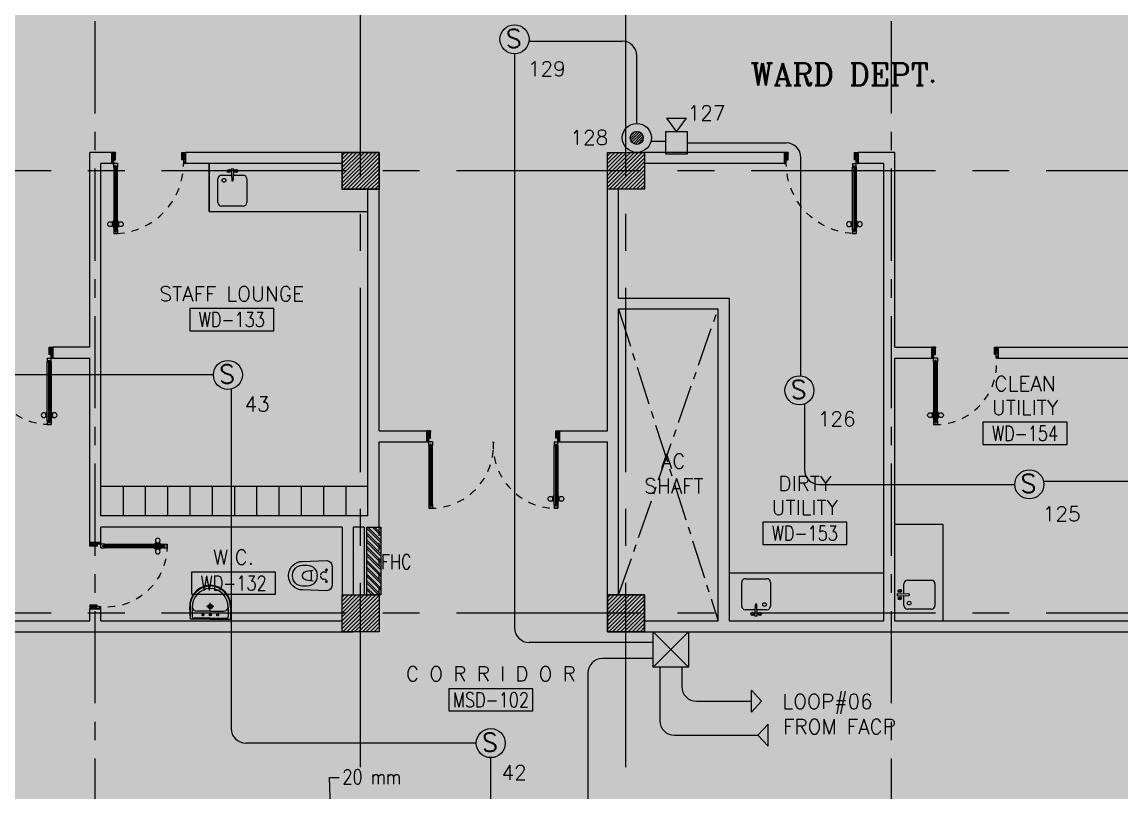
# Model space of a CAD drawing. Extents: x 0 to 93, y -1.5 to 78.
# Drawn here: x 59.88 to 74.79, y 34.2 to 44.64 of the extents above; entities that cross this region are included whole.
import ezdxf
from ezdxf.enums import TextEntityAlignment as Align

# ---------------------------------------------------------------- set-up
doc = ezdxf.new("R2010")
doc.units = 0
doc.header["$MEASUREMENT"] = 0
for name, pattern in [('CENTER', [2, 1.25, -0.25, 0.25, -0.25]), ('CENTER2', [1.125, 0.75, -0.125, 0.125, -0.125]), ('CENTERX2', [4, 2.5, -0.5, 0.5, -0.5]), ('DASHED', [0.75, 0.5, -0.25]), ('HIDDEN', [0.375, 0.25, -0.125]), ('HIDDEN2', [0.1875, 0.125, -0.0625])]:
    doc.linetypes.add(name, pattern=pattern)
doc.layers.get('0').update_dxf_attribs({"color": 11, "linetype": 'CONTINUOUS'})
for name, color, linetype in [('AXES', 11, 'CENTERX2'), ('AXES1', 11, 'CENTER'), ('COL', 11, 'CONTINUOUS'), ('DOOR', 11, 'CONTINUOUS'), ('E-CLINE', 4, 'CONTINUOUS'), ('E-FIRE', 4, 'CONTINUOUS'), ('E-WIRE', 4, 'CONTINUOUS'), ('EJ', 11, 'CONTINUOUS'), ('FHC', 11, 'CONTINUOUS'), ('FIX', 11, 'CONTINUOUS'), ('HAT', 11, 'CONTINUOUS'), ('INSUL', 11, 'CONTINUOUS'), ('Locker', 11, 'CONTINUOUS'), ('ME-FIX', 11, 'CONTINUOUS'), ('RM-BOX', 11, 'CONTINUOUS'), ('RM-NAME', 11, 'CONTINUOUS'), ('RM-NO', 11, 'CONTINUOUS'), ('WALL', 11, 'CONTINUOUS')]:
    doc.layers.add(name, color=color, linetype=linetype)
doc.styles.add('ROMANC', font='romanc', dxfattribs={"height": 0.1})
doc.styles.add('ROMANS', font='ROMANS.shx', dxfattribs={"width": 0.6})
doc.dimstyles.new('DIM-OUT', dxfattribs={"dimscale": 0, "dimtxt": 0.24, "dimasz": 0.08, "dimexe": 0.02, "dimexo": 0.02, "dimgap": 0.05, "dimtad": 1, "dimdec": 0, "dimlfac": 1000, "dimzin": 0, "dimdsep": 46, "dimtxsty": 'ROMANS', "dimblk1": 'ARCHTICK', "dimblk2": 'ARCHTICK', "dimsah": 1, "dimcen": 0.01, "dimdle": 0.08, "dimclrd": 7, "dimclre": 7, "dimclrt": 2, "dimadec": 0, "dimazin": 0, "dimtp": 2, "dimtm": 2, "dimtfac": 0.114286, "dimtdec": 0, "dimtix": 1, "dimtmove": 2, "dimatfit": 3, "dimldrblk": 'ARCHTICK', "dimfxl": 0, "dimtolj": 1, "dimtzin": 0, "dimarcsym": 0})

# ---------------------------------------------------------------- blocks, each defined once
blk = doc.blocks.new('S')
at = {"layer": 'E-FIRE'}
blk.add_circle((0, 0), 197, dxfattribs=at)
at = {"layer": 'E-FIRE', "color": 3, "style": 'ROMANS'}
blk.add_text('S', height=250, dxfattribs=at).set_placement((-119, -115))
blk = doc.blocks.new('RM1')
at = {"layer": 'RM-BOX'}
blk.add_lwpolyline([(570, -200), (-570, -200), (-570, -500), (570, -500)], close=True, dxfattribs=at)
at = {"layer": 'RM-NAME', "style": 'ROMANS'}
for tag, p in [('ROOMNAME1', (0, 324)), ('ROOMNAME2', (0, 0))]:
    blk.add_attdef(tag, text='', height=200, dxfattribs=at).set_placement(p, align=Align.MIDDLE)
at = {"layer": 'RM-NO', "style": 'ROMANS', "width": 0.8}
blk.add_attdef('ROOMNO', text='', height=200, dxfattribs=at).set_placement((0, -350), align=Align.MIDDLE)
blk = doc.blocks.new('DOOR-10')
at = {"layer": 'DOOR', "color": 0, "linetype": 'ByBlock'}
for p, q in [((-26, 1100), (-76, 1100)), ((-76, 1100), (-26, 1100)), ((-76, 1050), (-76, 1100)), ((-59, 1050), (-76, 1050)), ((-43, 1070), (-59, 1070)), ((-59, 1050), (-59, 1070)), ((-43, 1050), (-43, 1070)), ((-26, 1050), (-43, 1050)), ((-26, 1050), (-26, 1100)), ((-83, 1005), (-92, 1005)), ((-92, 1005), (-92, 940)), ((-83, 940), (-92, 940)), ((-76, 1018), (-83, 1018)), ((-83, 928), (-83, 1018)), ((-83, 1005), (-83, 940)), ((-76, 928), (-83, 928)), ((-26, 1018), (-18, 1018)), ((-26, 928), (-18, 928)), ((-18, 928), (-18, 1018)), ((-18, 1005), (-9, 1005)), ((-18, 1005), (-18, 940)), ((-18, 940), (-9, 940)), ((-9, 1005), (-9, 940)), ((-1001, 0), (-1001, 150)), ((-1001, 150), (-976, 150)), ((-1001, 150), (-1001, 0)), ((-976, 150), (-976, 100)), ((-76, 200), (-59, 200)), ((-76, 150), (-76, 200)), ((-76, 150), (-26, 150)), ((-59, 200), (-59, 180)), ((-59, 180), (-43, 180)), ((-43, 200), (-26, 200)), ((-43, 180), (-43, 200)), ((-26, 200), (-26, 150)), ((-1, 150), (-26, 150)), ((-26, 150), (-26, 100)), ((-951, 0), (-1001, 0)), ((-976, 100), (-951, 100)), ((-951, 100), (-951, 0)), ((-51, 100), (-51, 0)), ((-26, 100), (-51, 100)), ((-51, 0), (-1, 0))]:
    blk.add_line(p, q, dxfattribs=at)
at = {"layer": 'DOOR', "linetype": 'ByBlock'}
for p, q in [((-76, 1050), (-76, 200)), ((-59, 200), (-59, 1050)), ((-43, 200), (-43, 1050)), ((-26, 200), (-26, 1050))]:
    blk.add_line(p, q, dxfattribs=at)
at = {"layer": 'DOOR', "color": 9, "linetype": 'ByBlock'}
for p, q in [((-1, 0), (-1, 150)), ((-951, 0), (-1001, 114)), ((-951, 0), (-1001, 40)), ((-951, 0), (-964, 100)), ((-51, 0), (-1, 114)), ((-51, 0), (-37, 100)), ((-51, 0), (-1, 40))]:
    blk.add_line(p, q, dxfattribs=at)
at = {"layer": 'DOOR', "color": 0, "linetype": 'ByBlock'}
for centre in [(-124, 973), (23, 973)]:
    blk.add_circle(centre, 32.4, dxfattribs=at)
at = {"layer": 'DOOR', "linetype": 'HIDDEN', "ltscale": 0.5}
blk.add_arc((-23, 149), 952, 93.1482, 179.9482, dxfattribs=at)
at = {"layer": 'DOOR', "color": 9, "linetype": 'ByBlock'}
for centre, radius, start, end in [((-951, 0), 154, 103.7142, 108.8947), ((-51, 0), 154, 71.1053, 76.2858), ((-951, 0), 134, 100.72, 111.8402), ((-951, 0), 94.4, 90, 121.9818), ((-951, 0), 74.4, 90, 132.2236), ((-951, 0), 54.4, 90, 156.7926), ((-951, 0), 34.4, 90, 180), ((-951, 0), 14.4, 90, 180), ((-51, 0), 94.4, 58.0182, 90), ((-51, 0), 74.4, 47.7764, 90), ((-51, 0), 54.4, 23.2074, 90), ((-51, 0), 34.4, 0, 90), ((-51, 0), 14.4, 0, 90), ((-51, 0), 134, 68.1598, 79.28), ((-51, 0), 114, 64.0838, 77.3774)]:
    blk.add_arc(centre, radius, start, end, dxfattribs=at)
blk = doc.blocks.new('COL50')
at = {"layer": 'COL'}
blk.add_lwpolyline([(-250, 250), (-250, -250), (250, -250), (250, 250)], close=True, dxfattribs=at)
blk = doc.blocks.new('*X87')
at = {"color": 0}
for p, q in [((235129, 155526), (235592, 155990)), ((235129, 155579), (235539, 155990)), ((235129, 155632), (235486, 155990)), ((235129, 155685), (235433, 155990)), ((235129, 155738), (235380, 155990)), ((235129, 155791), (235327, 155990)), ((235129, 155844), (235274, 155990)), ((235129, 155897), (235221, 155990)), ((235129, 155950), (235168, 155990)), ((235145, 155490), (235629, 155973)), ((235198, 155490), (235629, 155920)), ((235251, 155490), (235629, 155867)), ((235304, 155490), (235629, 155814)), ((235357, 155490), (235629, 155761)), ((235410, 155490), (235629, 155708)), ((235464, 155490), (235629, 155655)), ((235517, 155490), (235629, 155602)), ((235570, 155490), (235629, 155549)), ((235623, 155490), (235629, 155496))]:
    blk.add_line(p, q, dxfattribs=at)
blk = doc.blocks.new('*X88')
at = {"color": 0}
for p, q in [((238729, 155520), (239199, 155990)), ((238729, 155573), (239145, 155990)), ((238729, 155626), (239092, 155990)), ((238729, 155679), (239039, 155990)), ((238729, 155732), (238986, 155990)), ((238729, 155785), (238933, 155990)), ((238729, 155838), (238880, 155990)), ((238729, 155891), (238827, 155990)), ((238729, 155944), (238774, 155990)), ((238752, 155490), (239229, 155967)), ((238805, 155490), (239229, 155914)), ((238858, 155490), (239229, 155861)), ((238911, 155490), (239229, 155808)), ((238964, 155490), (239229, 155755)), ((239017, 155490), (239229, 155702)), ((239070, 155490), (239229, 155649)), ((239123, 155490), (239229, 155596)), ((239176, 155490), (239229, 155542))]:
    blk.add_line(p, q, dxfattribs=at)
blk = doc.blocks.new('*X89')
at = {"color": 0}
for p, q in [((238729, 149527), (239191, 149990)), ((238729, 149580), (239138, 149990)), ((238729, 149633), (239085, 149990)), ((238729, 149686), (239032, 149990)), ((238729, 149739), (238979, 149990)), ((238729, 149792), (238926, 149990)), ((238729, 149845), (238873, 149990)), ((238729, 149898), (238820, 149990)), ((238729, 149951), (238767, 149990)), ((238744, 149490), (239229, 149974)), ((238797, 149490), (239229, 149921)), ((238850, 149490), (239229, 149868)), ((238903, 149490), (239229, 149815)), ((238956, 149490), (239229, 149762)), ((239009, 149490), (239229, 149709)), ((239062, 149490), (239229, 149656)), ((239116, 149490), (239229, 149603)), ((239169, 149490), (239229, 149550)), ((239222, 149490), (239229, 149497))]:
    blk.add_line(p, q, dxfattribs=at)
blk = doc.blocks.new('DOOR90')
at = {"layer": 'DOOR', "linetype": 'ByBlock'}
for p, q in [((0, 0), (-150, 0)), ((-200, -25), (-1000, -25)), ((-200, -42), (-1000, -42)), ((-200, -58), (-1000, -58)), ((-1000, -75), (-200, -75))]:
    blk.add_line(p, q, dxfattribs=at)
at = {"layer": 'DOOR', "color": 0, "linetype": 'ByBlock'}
for p, q in [((-150, 0), (-150, -25)), ((-150, 0), (0, 0)), ((0, -50), (0, 0)), ((-1050, -25), (-1050, -75)), ((-1050, -75), (-1050, -25)), ((-1000, -25), (-1050, -25)), ((-1000, -75), (-1050, -75)), ((-1020, -42), (-1020, -58)), ((-1000, -42), (-1020, -42)), ((-1000, -58), (-1020, -58)), ((-1000, -25), (-1000, -42)), ((-1000, -58), (-1000, -75)), ((-968, -25), (-968, -18)), ((-878, -18), (-968, -18)), ((-968, -75), (-968, -82)), ((-878, -82), (-968, -82)), ((-955, -18), (-955, -9)), ((-955, -9), (-890, -9)), ((-955, -18), (-890, -18)), ((-955, -82), (-955, -91)), ((-955, -82), (-890, -82)), ((-955, -91), (-890, -91)), ((-890, -18), (-890, -9)), ((-890, -82), (-890, -91)), ((-878, -25), (-878, -18)), ((-878, -75), (-878, -82)), ((-200, -42), (-200, -25)), ((-200, -25), (-150, -25)), ((-180, -42), (-200, -42)), ((-200, -75), (-200, -58)), ((-200, -58), (-180, -58)), ((-150, -75), (-200, -75)), ((-180, -58), (-180, -42)), ((-150, -75), (-150, -25)), ((-150, -25), (-100, -25)), ((-100, -25), (-100, -50)), ((-100, -50), (0, -50)), ((-150, -900), (-150, -875)), ((-150, -875), (-100, -875)), ((-100, -850), (0, -850)), ((-100, -875), (-100, -850)), ((0, -850), (0, -900)), ((0, -900), (-150, -900)), ((-150, -900), (0, -900))]:
    blk.add_line(p, q, dxfattribs=at)
at = {"layer": 'DOOR', "color": 9, "linetype": 'ByBlock'}
for p, q in [((0, -50), (-114, 0)), ((0, -50), (-40, 0)), ((0, -50), (-100, -37)), ((0, -850), (-114, -900)), ((0, -850), (-100, -863)), ((0, -850), (-40, -900))]:
    blk.add_line(p, q, dxfattribs=at)
at = {"layer": 'DOOR', "color": 0, "linetype": 'ByBlock'}
for centre in [(-923, 24), (-923, -124)]:
    blk.add_circle(centre, 32.4, dxfattribs=at)
at = {"layer": 'DOOR', "color": 9, "linetype": 'ByBlock'}
for centre, radius, start, end in [((0, -50), 74.4, 137.7764, 180), ((0, -50), 54.4, 113.2074, 180), ((0, -50), 154, 161.1053, 166.2858), ((0, -50), 134, 158.1598, 169.28), ((0, -50), 114, 154.0838, 167.3774), ((0, -50), 94.4, 148.0182, 180), ((0, -50), 34.4, 90, 180), ((0, -50), 14.4, 90, 180), ((0, -850), 154, 193.7142, 198.8947), ((0, -850), 134, 190.72, 201.8402), ((0, -850), 94.4, 180, 211.9818), ((0, -850), 74.4, 180, 222.2236), ((0, -850), 54.4, 180, 246.7926), ((0, -850), 34.4, 180, 270), ((0, -850), 14.4, 180, 270)]:
    blk.add_arc(centre, radius, start, end, dxfattribs=at)
at = {"layer": 'DOOR', "linetype": 'HIDDEN', "ltscale": 0.5}
blk.add_arc((-222, -50), 828, 178.2701, 275.003, dxfattribs=at)
blk = doc.blocks.new('*X90')
at = {"color": 0}
for p, q in [((235129, 149533), (235585, 149990)), ((235129, 149586), (235532, 149990)), ((235129, 149639), (235479, 149990)), ((235129, 149692), (235426, 149990)), ((235129, 149745), (235373, 149990)), ((235129, 149798), (235320, 149990)), ((235129, 149851), (235267, 149990)), ((235129, 149905), (235214, 149990)), ((235129, 149958), (235161, 149990)), ((235138, 149490), (235629, 149980)), ((235191, 149490), (235629, 149927)), ((235244, 149490), (235629, 149874)), ((235297, 149490), (235629, 149821)), ((235350, 149490), (235629, 149768)), ((235403, 149490), (235629, 149715)), ((235456, 149490), (235629, 149662)), ((235509, 149490), (235629, 149609)), ((235562, 149490), (235629, 149556)), ((235615, 149490), (235629, 149503))]:
    blk.add_line(p, q, dxfattribs=at)
blk = doc.blocks.new('A$C272A55A0')
at = {"layer": 'DOOR', "color": 0, "linetype": 'ByBlock'}
for p, q in [((0, 900), (0, 1050)), ((50, 1050), (0, 1050)), ((50, 950), (50, 1050)), ((1750, 950), (1750, 1050)), ((1750, 1050), (1800, 1050)), ((1800, 1050), (1800, 900)), ((0, 900), (25, 900)), ((25, 950), (50, 950)), ((25, 900), (25, 950)), ((75, 900), (25, 900)), ((25, 850), (25, 900)), ((75, 900), (75, 850)), ((1725, 900), (1775, 900)), ((1725, 900), (1725, 850)), ((1775, 950), (1750, 950)), ((1775, 900), (1775, 950)), ((1800, 900), (1775, 900)), ((1775, 850), (1775, 900)), ((42, 850), (25, 850)), ((58, 870), (42, 870)), ((42, 870), (42, 850)), ((58, 850), (58, 870)), ((75, 850), (58, 850)), ((1725, 850), (1742, 850)), ((1742, 870), (1758, 870)), ((1742, 850), (1742, 870)), ((1758, 870), (1758, 850)), ((1758, 850), (1775, 850)), ((1718, 160), (1709, 160)), ((1709, 95), (1709, 160)), ((1725, 173), (1718, 173)), ((1718, 173), (1718, 83)), ((1718, 95), (1718, 160)), ((1775, 173), (1782, 173)), ((1782, 173), (1782, 83)), ((1782, 160), (1791, 160)), ((1782, 95), (1782, 160)), ((1791, 95), (1791, 160)), ((25, 50), (42, 50)), ((25, 50), (25, 0)), ((25, 0), (75, 0)), ((75, 0), (25, 0)), ((42, 50), (42, 30)), ((42, 30), (58, 30)), ((58, 50), (75, 50)), ((58, 50), (58, 30)), ((75, 50), (75, 0)), ((1718, 95), (1709, 95)), ((1725, 83), (1718, 83)), ((1742, 50), (1725, 50)), ((1725, 50), (1725, 0)), ((1775, 0), (1725, 0)), ((1725, 0), (1775, 0)), ((1742, 50), (1742, 30)), ((1758, 30), (1742, 30)), ((1775, 50), (1758, 50)), ((1758, 50), (1758, 30)), ((1775, 83), (1782, 83)), ((1775, 50), (1775, 0)), ((1782, 95), (1791, 95))]:
    blk.add_line(p, q, dxfattribs=at)
at = {"layer": 'DOOR', "color": 9, "linetype": 'ByBlock'}
for p, q in [((50, 1050), (0, 1010)), ((50, 1050), (0, 937)), ((50, 1050), (37, 950)), ((1750, 1050), (1800, 1010)), ((1750, 1050), (1800, 937)), ((1750, 1050), (1763, 950))]:
    blk.add_line(p, q, dxfattribs=at)
at = {"layer": 'DOOR', "linetype": 'ByBlock'}
for p, q in [((25, 850), (25, 50)), ((42, 850), (42, 50)), ((58, 850), (58, 50)), ((75, 50), (75, 850)), ((1725, 50), (1725, 850)), ((1742, 850), (1742, 50)), ((1758, 850), (1758, 50)), ((1775, 850), (1775, 50))]:
    blk.add_line(p, q, dxfattribs=at)
at = {"layer": 'DOOR', "color": 0, "linetype": 'ByBlock'}
for centre in [(1676, 128), (1824, 128)]:
    blk.add_circle(centre, 32.4, dxfattribs=at)
at = {"layer": 'DOOR', "color": 9, "linetype": 'ByBlock'}
for centre, radius, start, end in [((50, 1050), 34.4, 180, 270), ((50, 1050), 14.4, 180, 270), ((1750, 1050), 14.4, 270, 0), ((1750, 1050), 34.4, 270, 0), ((50, 1050), 54.4, 203.2074, 270), ((50, 1050), 74.4, 227.7764, 270), ((50, 1050), 94.4, 238.0182, 270), ((50, 1050), 114, 244.0838, 257.3774), ((50, 1050), 134, 248.1598, 259.28), ((50, 1050), 154, 251.1053, 256.2858), ((1750, 1050), 54.4, 270, 336.7926), ((1750, 1050), 74.4, 270, 312.2236), ((1750, 1050), 94.4, 270, 301.9818), ((1750, 1050), 114, 282.6226, 295.9162), ((1750, 1050), 134, 280.72, 291.8402), ((1750, 1050), 154, 283.7142, 288.8947)]:
    blk.add_arc(centre, radius, start, end, dxfattribs=at)
at = {"layer": 'DOOR', "linetype": 'HIDDEN', "ltscale": 0.5}
for centre, start, end in [((50, 851), 268.3174, 3.2965), ((1750, 851), 176.7035, 271.6826)]:
    blk.add_arc(centre, 851, start, end, dxfattribs=at)
at = {"layer": 'WALL', "linetype": 'ByBlock'}
blk.add_line((1800, 900), (1800, 1050), dxfattribs=at)
blk = doc.blocks.new('LAV1')
at = {"layer": 'FIX', "linetype": 'ByBlock', "ltscale": 0.3}
for p, q in [((-280, 210), (-275, 50)), ((-245, 210), (-245, 85)), ((245, 210), (245, 85)), ((280, 210), (275, 50)), ((0, 60), (-220, 60)), ((0, 60), (220, 60))]:
    blk.add_line(p, q, dxfattribs=at)
at = {"layer": 'FIX', "linetype": 'Continuous', "lineweight": 20}
for p, q in [((-275, 210), (-275, 50)), ((0, 155), (-181, 155)), ((0, 155), (181, 155)), ((275, 210), (275, 50)), ((0, 50), (-275, 50)), ((0, 50), (-252, 50)), ((0, 50), (275, 50)), ((0, 50), (252, 50))]:
    blk.add_line(p, q, dxfattribs=at)
at = {"layer": 'FIX', "linetype": 'DASHED', "lineweight": 20, "ltscale": 0.05}
for p, q in [((50, 220), (-50, 220)), ((0, 170), (0, 270)), ((0, 170), (0, 270))]:
    blk.add_line(p, q, dxfattribs=at)
at = {"layer": 'FIX', "lineweight": 20}
for p, q in [((16, 107), (-15, 107)), ((0, 92), (0, 123))]:
    blk.add_line(p, q, dxfattribs=at)
for centre, radius in [((0, 220), 29.5), ((0, 220), 22.5), ((0, 107), 15.5)]:
    blk.add_circle(centre, radius, dxfattribs=at)
at = {"layer": 'FIX', "linetype": 'HIDDEN', "lineweight": 20, "ltscale": 0.05}
for centre in [(-100, 107), (100, 107)]:
    blk.add_circle(centre, 12.4, dxfattribs=at)
at = {"layer": 'FIX', "linetype": 'ByBlock', "ltscale": 0.3}
for centre, radius, start, end in [((7, 220), 287, 91.3776, 182.0064), ((-7, 220), 287, 357.9936, 88.6224), ((-220, 85), 24.9, 179.7021, 269.9486), ((220, 85), 24.9, 270.0514, 0.2979)]:
    blk.add_arc(centre, radius, start, end, dxfattribs=at)
at = {"layer": 'FIX', "linetype": 'Continuous', "lineweight": 20}
for centre, radius, start, end in [((8, 217), 283, 91.6988, 181.351), ((8, 212), 253, 91.7328, 180.4884), ((-8, 217), 283, 358.649, 88.3012), ((-8, 212), 253, 359.5116, 88.2672), ((-179, 222), 66.9, 190.2006, 268.0786), ((179, 222), 66.9, 271.9214, 349.7994)]:
    blk.add_arc(centre, radius, start, end, dxfattribs=at)
blk = doc.blocks.new('WC1')
at = {"layer": 'FIX', "lineweight": 20}
for p, q in [((-210, 204), (-538, 194)), ((-727, 5), (-727, -5)), ((-674, 5), (-674, -5)), ((-534, 24), (-540, 0)), ((-540, 0), (-534, -24)), ((-475, 141), (-538, 141)), ((-395, 76), (-490, 60)), ((-339, 5), (-339, -5)), ((-137, 0), (-137, 131)), ((-137, -131), (-137, 0)), ((-538, -141), (-475, -141)), ((-490, -60), (-395, -76)), ((-538, -194), (-210, -204)), ((-213, -204), (-210, -204))]:
    blk.add_line(p, q, dxfattribs=at)
at = {"layer": 'FIX', "linetype": 'Continuous', "lineweight": 20}
blk.add_line((-420, -47), (-420, 45), dxfattribs=at)
at = {"layer": 'FIX', "linetype": 'HIDDEN2', "lineweight": 20, "ltscale": 0.3}
blk.add_circle((-245, 0), 49.8, dxfattribs=at)
at = {"layer": 'FIX', "linetype": 'HIDDEN', "lineweight": 20, "ltscale": 0.05}
for centre in [(-213, 78), (-213, -77)]:
    blk.add_circle(centre, 11.6, dxfattribs=at)
at = {"layer": 'FIX', "lineweight": 20}
for centre, radius, start, end in [((-538, 5), 189, 90, 180), ((-210, 131), 73, 360, 90), ((-538, 5), 136, 90, 180), ((-473, -7), 68.2, 128.9242, 152.8468), ((-464, -18), 82, 108.496, 128.9242), ((-475, 5), 136, 360, 90), ((-538, -5), 189, 180, 270), ((-538, -5), 136, 180, 270), ((-473, 7), 68.2, 207.1532, 231.0758), ((-464, 18), 82, 231.0758, 251.504), ((-475, -5), 136, 270, 0), ((-210, -131), 73, 270, 0)]:
    blk.add_arc(centre, radius, start, end, dxfattribs=at)
at = {"layer": 'FIX', "linetype": 'Continuous', "lineweight": 20}
for centre, start, end in [((-443, 46), 357.6662, 91.6121), ((-442, -46), 268.3879, 2.3338)]:
    blk.add_arc(centre, 22.3, start, end, dxfattribs=at)
blk = doc.blocks.new('JB')
at = {"layer": 'E-FIRE'}
for points in [[(-200, 400), (-200, 0), (200, 0), (200, 400)], [(-200, 400), (-200, 0), (200, 0), (200, 0)], [(-200, 400), (-200, 0), (200, 400), (200, 400)]]:
    blk.add_lwpolyline(points, close=True, dxfattribs=at)
blk = doc.blocks.new('MCP')
at = {"color": 1}
for p, q in [((-88, -9), (9, 88)), ((-82, 33), (-33, 82)), ((-80, -36), (36, 80)), ((-66, -58), (58, 66)), ((-47, -74), (74, 47)), ((-23, -85), (85, 23)), ((10, -88), (88, -10))]:
    blk.add_line(p, q, dxfattribs=at)
at = {"layer": 'E-FIRE'}
blk.add_circle((0, 0), 197, dxfattribs=at)
at = {"layer": 'E-FIRE', "color": 4}
blk.add_circle((0, 0), 88.1, dxfattribs=at)
blk = doc.blocks.new('ES')
at = {"layer": 'E-FIRE'}
blk.add_line((-135, 485), (134, 485), dxfattribs=at)
for points in [[(-135, 485), (0, 300)], [(0, 300), (0, 300), (134, 485)]]:
    blk.add_lwpolyline(points, dxfattribs=at)
blk.add_lwpolyline([(-150, 0), (150, 0), (150, 300), (-150, 300)], close=True, dxfattribs=at)

msp = doc.modelspace()

# ---------------------------------------------------------------- hatches: boundary and pattern name
at = {"layer": 'FHC', "linetype": 'ByBlock', "ltscale": 0.3}
h = msp.add_hatch(dxfattribs=at)
h.set_pattern_fill('ANSI32', color=11, scale=0.175, angle=90, style=0)
h.set_pattern_definition([(135, (95.79776, -195.32618), (-0.046403883, -0.046403883), []), (135, (95.79776, -195.295246), (-0.046403883, -0.046403883), [])])
h.paths.add_polyline_path([(64.7468, 37.79), (64.5568, 37.79), (64.5568, 36.87), (64.7468, 36.87)])
h.paths.add_polyline_path([(65.1679, 36.6574), (64.747, 36.6574), (64.747, 36.9199), (65.1679, 36.9199)], flags=9)

# ---------------------------------------------------------------- linework, layer by layer
at = {"layer": 'AXES'}
for p, q in [((64.4717, -1.4643), (64.4717, 77.3484)), ((68.0717, -1.4643), (68.0717, 77.3484)), ((92.2717, 42.62), (24.2317, 42.62)), ((92.2717, 36.62), (24.2317, 36.62))]:
    msp.add_line(p, q, dxfattribs=at)
at = {"layer": 'AXES1'}
for p, q in [((60.8717, 5.4), (60.8717, 64.22)), ((71.6717, 5.4), (71.6717, 64.22))]:
    msp.add_line(p, q, dxfattribs=at)
at = {"layer": 'E-FIRE', "color": 4}
msp.add_circle((66.2373, 34.8599), 0.1971, dxfattribs=at)
at = {"layer": 'E-WIRE', "color": 4}
for p, q in [((66.755, 44.38), (68.0188, 44.38)), ((66.5594, 44.2072), (66.5594, 36.4244)), ((68.4113, 43.0246), (68.6072, 43.0246)), ((70.445, 39.8397), (70.445, 42.7992)), ((62.4742, 39.853), (59.2814, 39.853)), ((62.7153, 39.6609), (62.7153, 35.0599)), ((70.492, 39.4586), (70.492, 38.5687)), ((70.692, 38.3687), (73.3464, 38.3687)), ((66.0402, 34.8599), (62.9153, 34.8599))]:
    msp.add_line(p, q, dxfattribs=at)
at = {"layer": 'E-WIRE', "linetype": 'Continuous'}
for p, q in [((68.2188, 43.2642), (68.2188, 44.18)), ((68.9072, 42.9992), (70.245, 42.9992)), ((68.4387, 36.2244), (66.7594, 36.2244)), ((68.4387, 36.0086), (67.7545, 36.0086)), ((67.5545, 35.8086), (67.5545, 30.4068))]:
    msp.add_line(p, q, dxfattribs=at)
at = {"layer": 'E-WIRE', "color": 4, "linetype": 'ByBlock'}
for p, q in [((76.8137, 38.4092), (73.7421, 38.4092)), ((68.5295, 35.89), (68.5295, 35.1672)), ((68.828, 35.89), (68.828, 35.6277)), ((69.028, 35.4277), (69.7725, 35.4277)), ((68.7295, 34.9672), (69.8615, 34.9672)), ((66.2373, 26.7052), (66.2373, 34.6628))]:
    msp.add_line(p, q, dxfattribs=at)
at = {"layer": 'E-WIRE', "color": 4}
for points in [[(69.7725, 35.2777), (69.7725, 35.5777), (69.911, 35.4277)], [(70.0001, 34.8172), (70.0001, 35.1172), (69.8615, 34.9672)]]:
    msp.add_lwpolyline(points, close=True, dxfattribs=at)
at = {"layer": 'E-WIRE', "linetype": 'Continuous'}
for centre, start, end in [((68.0188, 44.18), 0, 90), ((70.245, 42.7992), 0, 90), ((66.7594, 36.4244), 180, 270), ((67.7545, 35.8086), 90, 180)]:
    msp.add_arc(centre, 0.2, start, end, dxfattribs=at)
at = {"layer": 'E-WIRE', "color": 4}
for centre in [(70.692, 38.5687), (62.9153, 35.0599)]:
    msp.add_arc(centre, 0.2, 180, 270, dxfattribs=at)
at = {"layer": 'E-WIRE', "color": 4, "linetype": 'ByBlock'}
for centre in [(69.028, 35.6277), (68.7295, 35.1672)]:
    msp.add_arc(centre, 0.2, 180, 270, dxfattribs=at)
at = {"layer": 'FHC', "linetype": 'ByBlock', "ltscale": 0.3}
msp.add_lwpolyline([(64.5568, 36.87), (64.5568, 37.79), (64.7468, 37.79), (64.7468, 36.87)], close=True, dxfattribs=at)
at = {"layer": 'INSUL', "linetype": 'CENTER2', "ltscale": 0.7}
for p, q in [((67.9718, 40.745), (69.3207, 36.52)), ((67.9718, 36.87), (69.3207, 40.745))]:
    msp.add_line(p, q, dxfattribs=at)
at = {"layer": 'Locker'}
msp.add_line((64.5717, 38.34), (60.9467, 38.34), dxfattribs=at)
at = {"layer": 'Locker', "linetype": 'Continuous'}
for p, q in [((61.2487, 38.34), (61.2487, 37.94)), ((61.5508, 38.34), (61.5508, 37.94)), ((61.8529, 38.34), (61.8529, 37.94)), ((62.155, 38.34), (62.155, 37.94)), ((62.4571, 38.34), (62.4571, 37.94)), ((62.7592, 38.34), (62.7592, 37.94)), ((63.0613, 38.34), (63.0613, 37.94)), ((63.3633, 38.34), (63.3633, 37.94)), ((63.6654, 38.34), (63.6654, 37.94)), ((63.9675, 38.34), (63.9675, 37.94)), ((64.2696, 38.34), (64.2696, 37.94))]:
    msp.add_line(p, q, dxfattribs=at)
at = {"layer": 'ME-FIX'}
for p, q in [((62.4171, 42.068), (62.4171, 42.718)), ((62.4171, 42.718), (62.4171, 42.068)), ((62.7169, 42.6495), (62.7489, 42.6495)), ((62.7169, 42.6495), (62.7229, 42.4942)), ((62.7489, 42.6495), (62.7429, 42.4942)), ((62.5365, 42.1903), (62.5365, 42.5114)), ((62.5864, 42.5613), (62.7229, 42.5613)), ((62.7429, 42.5613), (62.8793, 42.5613)), ((62.9292, 42.5114), (62.9292, 42.1903)), ((62.4171, 42.068), (64.5716, 42.068)), ((62.8793, 42.1405), (62.5864, 42.1405)), ((72.3707, 37.826), (71.7207, 37.826)), ((72.3707, 37.826), (72.3707, 36.518)), ((69.4717, 37.168), (71.5707, 37.168)), ((69.6411, 36.7191), (69.6411, 37.0401)), ((69.691, 37.09), (69.9839, 37.09)), ((70.0338, 37.0401), (70.0338, 36.7191)), ((71.8429, 36.8836), (71.8429, 37.0201)), ((71.8927, 37.07), (72.2138, 37.07)), ((72.2637, 37.0201), (72.2637, 36.7272)), ((71.7547, 36.8576), (71.7547, 36.8897)), ((71.7547, 36.8897), (71.9099, 36.8836)), ((71.7547, 36.8576), (71.9099, 36.8637)), ((71.8429, 36.7272), (71.8429, 36.8637)), ((69.8214, 36.581), (69.8275, 36.7362)), ((69.8535, 36.581), (69.8474, 36.7362)), ((72.2138, 36.6773), (71.8927, 36.6773)), ((69.8275, 36.6692), (69.691, 36.6692)), ((69.8535, 36.581), (69.8214, 36.581)), ((69.9839, 36.6692), (69.8474, 36.6692))]:
    msp.add_line(p, q, dxfattribs=at)
for centre, radius in [((62.6184, 42.4919), 0.0255), ((62.6831, 42.6184), 0.0217), ((62.6831, 42.6184), 0.014), ((62.7826, 42.6184), 0.0217), ((62.7826, 42.6184), 0.014), ((71.7858, 36.9234), 0.0217), ((71.7858, 36.8239), 0.0217), ((71.7858, 36.9234), 0.014), ((71.7858, 36.8239), 0.014), ((69.9519, 36.7386), 0.0255), ((71.9123, 36.7592), 0.0255), ((69.7877, 36.6121), 0.0217), ((69.7877, 36.6121), 0.014), ((69.8872, 36.6121), 0.0217), ((69.8872, 36.6121), 0.014)]:
    msp.add_circle(centre, radius, dxfattribs=at)
for centre, radius, start, end in [((62.5864, 42.5114), 0.0499, 90, 180), ((62.7329, 42.4942), 0.00997, 180, 0), ((62.8793, 42.5114), 0.0499, 0, 90), ((62.5864, 42.1903), 0.0499, 180, 270), ((62.8793, 42.1903), 0.0499, 270, 0), ((69.691, 37.0401), 0.0499, 90, 180), ((69.9839, 37.0401), 0.0499, 0, 90), ((71.8927, 37.0201), 0.0499, 90, 180), ((72.2138, 37.0201), 0.0499, 0, 90), ((71.9099, 36.8736), 0.00997, 270, 90), ((69.691, 36.7191), 0.0499, 180, 270), ((69.8374, 36.7362), 0.00997, 0, 180), ((69.9839, 36.7191), 0.0499, 270, 0), ((71.8927, 36.7272), 0.0499, 180, 270), ((72.2138, 36.7272), 0.0499, 270, 0)]:
    msp.add_arc(centre, radius, start, end, dxfattribs=at)
at = {"layer": 'WALL'}
for p, q in [((61.0967, 42.87), (60.7967, 42.87)), ((60.7967, 40.23), (60.7967, 42.87)), ((61.0967, 42.72), (61.0967, 42.87)), ((64.2217, 42.87), (62.0967, 42.87)), ((62.0967, 42.72), (62.0967, 42.87)), ((70.2207, 42.87), (68.3217, 42.87)), ((70.2207, 42.72), (70.2207, 42.87)), ((71.2207, 42.72), (71.2207, 42.87)), ((71.7207, 42.87), (71.2207, 42.87)), ((71.7207, 40.23), (71.7207, 42.87)), ((61.0967, 42.72), (60.9467, 42.72)), ((60.9467, 37.94), (60.9467, 42.72)), ((64.2217, 42.72), (62.0967, 42.72)), ((70.2207, 42.72), (68.3217, 42.72)), ((71.5707, 42.72), (71.2207, 42.72)), ((71.5707, 36.52), (71.5707, 42.72)), ((64.5717, 37.94), (64.5717, 42.37)), ((64.7218, 39.095), (64.7218, 42.37)), ((67.8218, 39.095), (67.8218, 42.37)), ((67.9708, 40.895), (67.9708, 42.37)), ((67.9708, 40.895), (69.4707, 40.895)), ((69.4707, 40.895), (69.4707, 36.52)), ((67.9717, 36.87), (67.9717, 40.745)), ((69.3207, 40.745), (67.9717, 40.745)), ((69.3207, 36.52), (69.3207, 40.745)), ((60.7967, 40.23), (60.2967, 40.23)), ((60.2967, 40.08), (60.2967, 40.23)), ((71.7207, 40.23), (72.2207, 40.23)), ((72.2207, 40.08), (72.2207, 40.23)), ((73.1207, 40.23), (75.4217, 40.23)), ((73.1207, 40.08), (73.1207, 40.23)), ((60.2967, 40.08), (60.7967, 40.08)), ((60.7967, 37.5826), (60.7967, 40.08)), ((71.7207, 36.52), (71.7207, 40.08)), ((71.7207, 40.08), (72.2207, 40.08)), ((73.1207, 40.08), (75.0217, 40.08)), ((64.7218, 39.095), (65.3718, 39.095)), ((65.3718, 38.945), (65.3718, 39.095)), ((67.1718, 38.945), (67.1718, 39.095)), ((67.1718, 39.095), (67.8218, 39.095)), ((64.7218, 37.7899), (64.7218, 38.945)), ((64.7218, 38.945), (65.3718, 38.945)), ((67.1718, 38.945), (67.8218, 38.945)), ((67.8218, 36.72), (67.8218, 38.945)), ((64.5717, 37.94), (60.9467, 37.94)), ((60.9467, 37.5826), (60.9467, 37.79)), ((64.2217, 37.79), (64.2217, 36.87)), ((64.5218, 37.7899), (64.3718, 37.7899)), ((64.3718, 37.7899), (64.3718, 36.87)), ((64.5218, 37.7899), (64.5218, 36.87)), ((64.5568, 37.7899), (64.7218, 37.7899)), ((64.5568, 36.87), (64.5568, 37.7899)), ((60.7967, 36.52), (60.7967, 36.6826)), ((60.9467, 36.52), (60.9467, 36.6826)), ((57.5217, 36.52), (60.7967, 36.52)), ((60.9467, 36.52), (64.2217, 36.52)), ((68.3217, 36.52), (69.3207, 36.52)), ((69.4707, 36.52), (71.5707, 36.52)), ((71.7207, 36.52), (75.0217, 36.52)), ((57.5217, 36.37), (64.3718, 36.37)), ((68.3217, 36.37), (75.0217, 36.37))]:
    msp.add_line(p, q, dxfattribs=at)
at = {"layer": 'WALL', "linetype": 'ByBlock'}
for p, q in [((64.2217, 37.79), (60.9467, 37.79)), ((60.9467, 37.5826), (60.7967, 37.5826)), ((60.9467, 36.6826), (60.7967, 36.6826))]:
    msp.add_line(p, q, dxfattribs=at)
at = {"layer": 'WALL', "color": 250, "linetype": 'HIDDEN', "ltscale": 0.25}
msp.add_line((64.7241, 36.87), (64.7241, 37.7899), dxfattribs=at)
at = {"layer": 'WALL', "linetype": 'ByBlock', "ltscale": 0.3}
for points in [[(64.2218, 42.37), (64.7218, 42.37), (64.7218, 42.87), (64.2218, 42.87)], [(68.3217, 42.37), (67.8217, 42.37), (67.8217, 42.87), (68.3217, 42.87)], [(68.3217, 36.87), (67.8217, 36.87), (67.8217, 36.37), (68.3217, 36.37)]]:
    msp.add_lwpolyline(points, close=True, dxfattribs=at)

# ---------------------------------------------------------------- block references
at = {"layer": 'COL', "xscale": -0.001000000003841706, "yscale": 0.000999999996565748, "zscale": 0.001}
for p in [(64.4718, 42.62), (68.0717, 42.62), (64.4718, 36.62), (68.0717, 36.62)]:
    msp.add_blockref('COL50', p, dxfattribs=at)
at = {"layer": 'DOOR', "color": 0, "linetype": 'ByBlock', "ltscale": 0.3, "yscale": 0.000999999996565748, "zscale": 0.001, "rotation": 180}
for p, xscale in [((61.096, 42.87), 0.001000000003841706), ((71.2214, 42.87), -0.001000000003841706)]:
    msp.add_blockref('DOOR-10', p, dxfattribs=dict(at, xscale=xscale))
at = {"layer": 'DOOR', "color": 0, "linetype": 'ByBlock', "yscale": 0.000999999996565748, "zscale": 0.001}
for p, xscale, rotation in [((60.2967, 40.23), -0.000999999996565748, 270), ((72.2207, 40.23), 0.000999999996565748, 90)]:
    msp.add_blockref('DOOR90', p, dxfattribs=dict(at, xscale=xscale, rotation=rotation))
for name, p, xscale in [('A$C272A55A0', (65.3718, 38.0446), 0.001000000003841706), ('DOOR90', (60.7967, 37.5826), -0.001000000003841706)]:
    msp.add_blockref(name, p, dxfattribs=dict(at, xscale=xscale))
at = {"layer": 'E-CLINE', "color": 4, "xscale": -0.001199999998789281, "yscale": 0.001199999998789281, "zscale": 0.0012, "rotation": 180}
msp.add_blockref('JB', (68.6787, 36.37), dxfattribs=at)
at = {"layer": 'E-FIRE', "color": 4, "xscale": 0.001000000003841706, "yscale": 0.0009999999892897904, "zscale": 0.001}
for p in [(66.5594, 44.4043), (62.6713, 39.853), (70.4245, 39.6437), (73.5435, 38.3687)]:
    msp.add_blockref('S', p, dxfattribs=at)
at = {"layer": 'E-WIRE', "color": 4, "xscale": 0.001000000003841706, "yscale": 0.0009999999892897904, "zscale": 0.001}
for name, p in [('MCP', (68.2188, 43.0671)), ('ES', (68.7572, 42.8492))]:
    msp.add_blockref(name, p, dxfattribs=at)
at = {"layer": 'FIX', "xscale": -0.001000000003841706, "yscale": 0.000999999996565748, "zscale": 0.001, "rotation": 180}
msp.add_blockref('WC1', (64.2217, 37.1306), dxfattribs=at)
at = {"layer": 'FIX', "xscale": 0.001000000003841706, "yscale": 0.000999999996565748, "zscale": 0.001}
msp.add_blockref('LAV1', (62.4322, 36.4926), dxfattribs=at)
at = {"layer": 'HAT', "xscale": 0.001000000003841706, "yscale": 0.000999999996565748, "zscale": 0.001}
for name in ['*X87', '*X88', '*X90', '*X89']:
    msp.add_blockref(name, (-170.9069, -113.1197), dxfattribs=at)
at = {"layer": 'RM-NAME', "xscale": 0.001000000003841706, "yscale": 0.000999999996565748, "zscale": 0.001}
for p, values in [((62.7236, 40.953), {'ROOMNO': 'WD-133', 'ROOMNAME2': 'STAFF LOUNGE'}), ((73.4846, 39.4107), {'ROOMNO': 'WD-154', 'ROOMNAME2': 'UTILITY', 'ROOMNAME1': 'CLEAN'}), ((70.4974, 38.0556), {'ROOMNO': 'WD-153', 'ROOMNAME2': 'UTILITY', 'ROOMNAME1': 'DIRTY'}), ((62.7483, 37.3803), {'ROOMNO': 'WD-132', 'ROOMNAME2': 'W.C.'}), ((66.2385, 35.7983), {'ROOMNO': 'MSD-102', 'ROOMNAME2': 'C O R R I D O R'})]:
    msp.add_blockref('RM1', p, dxfattribs=at).add_auto_attribs(values)

# ---------------------------------------------------------------- texts
at = {"layer": 'E-FIRE', "color": 4, "style": 'ROMANS'}
for s, height, p in [('129', 0.2, (66.7405, 43.9046)), ('127', 0.2, (68.9071, 43.3053)), ('128', 0.2, (67.3162, 42.9714)), ('43', 0.2, (62.8964, 39.3583)), ('126', 0.2, (70.6731, 39.1559)), ('125', 0.2, (73.7246, 37.869)), ('LOOP#06', 0.2, (70.1944, 35.3256)), ('FROM FACP', 0.2, (70.2008, 34.9837)), ('S', 0.25, (66.118, 34.7453)), ('42', 0.2, (66.3828, 34.3602))]:
    msp.add_text(s, height=height, dxfattribs=at).set_placement(p)
at = {"layer": 'EJ', "color": 2, "style": 'ROMANS', "width": 0.8}
msp.add_text('20 mm', height=0.2, dxfattribs=at).set_placement((64.6226, 34.4028), align=Align.MIDDLE)
at = {"layer": 'RM-NAME', "color": 2, "style": 'ROMANC'}
msp.add_text(' WARD DEPT. ', height=0.3, dxfattribs=at).set_placement((71.023, 43.9283), align=Align.MIDDLE)
at = {"layer": 'RM-NAME', "style": 'ROMANS'}
for s, p in [('AC', (68.7118, 38.6838)), ('SHAFT', (68.7213, 38.347))]:
    msp.add_text(s, height=0.2, dxfattribs=at).set_placement(p, align=Align.MIDDLE)
at = {"layer": 'WALL', "style": 'ROMANS', "width": 0.8}
msp.add_text('FHC', height=0.2, dxfattribs=at).set_placement((64.7458, 37.2198))

# ---------------------------------------------------------------- leaders
at = {"layer": 'EJ'}
msp.add_leader([(64.0981, 33), (64.0479, 34.3944), (64.1811, 34.3944)], dimstyle='DIM-OUT', override={"dimscale": 1, "dimasz": 250, "dimgap": 77}, dxfattribs=at)

doc.saveas('drawing.dxf')
